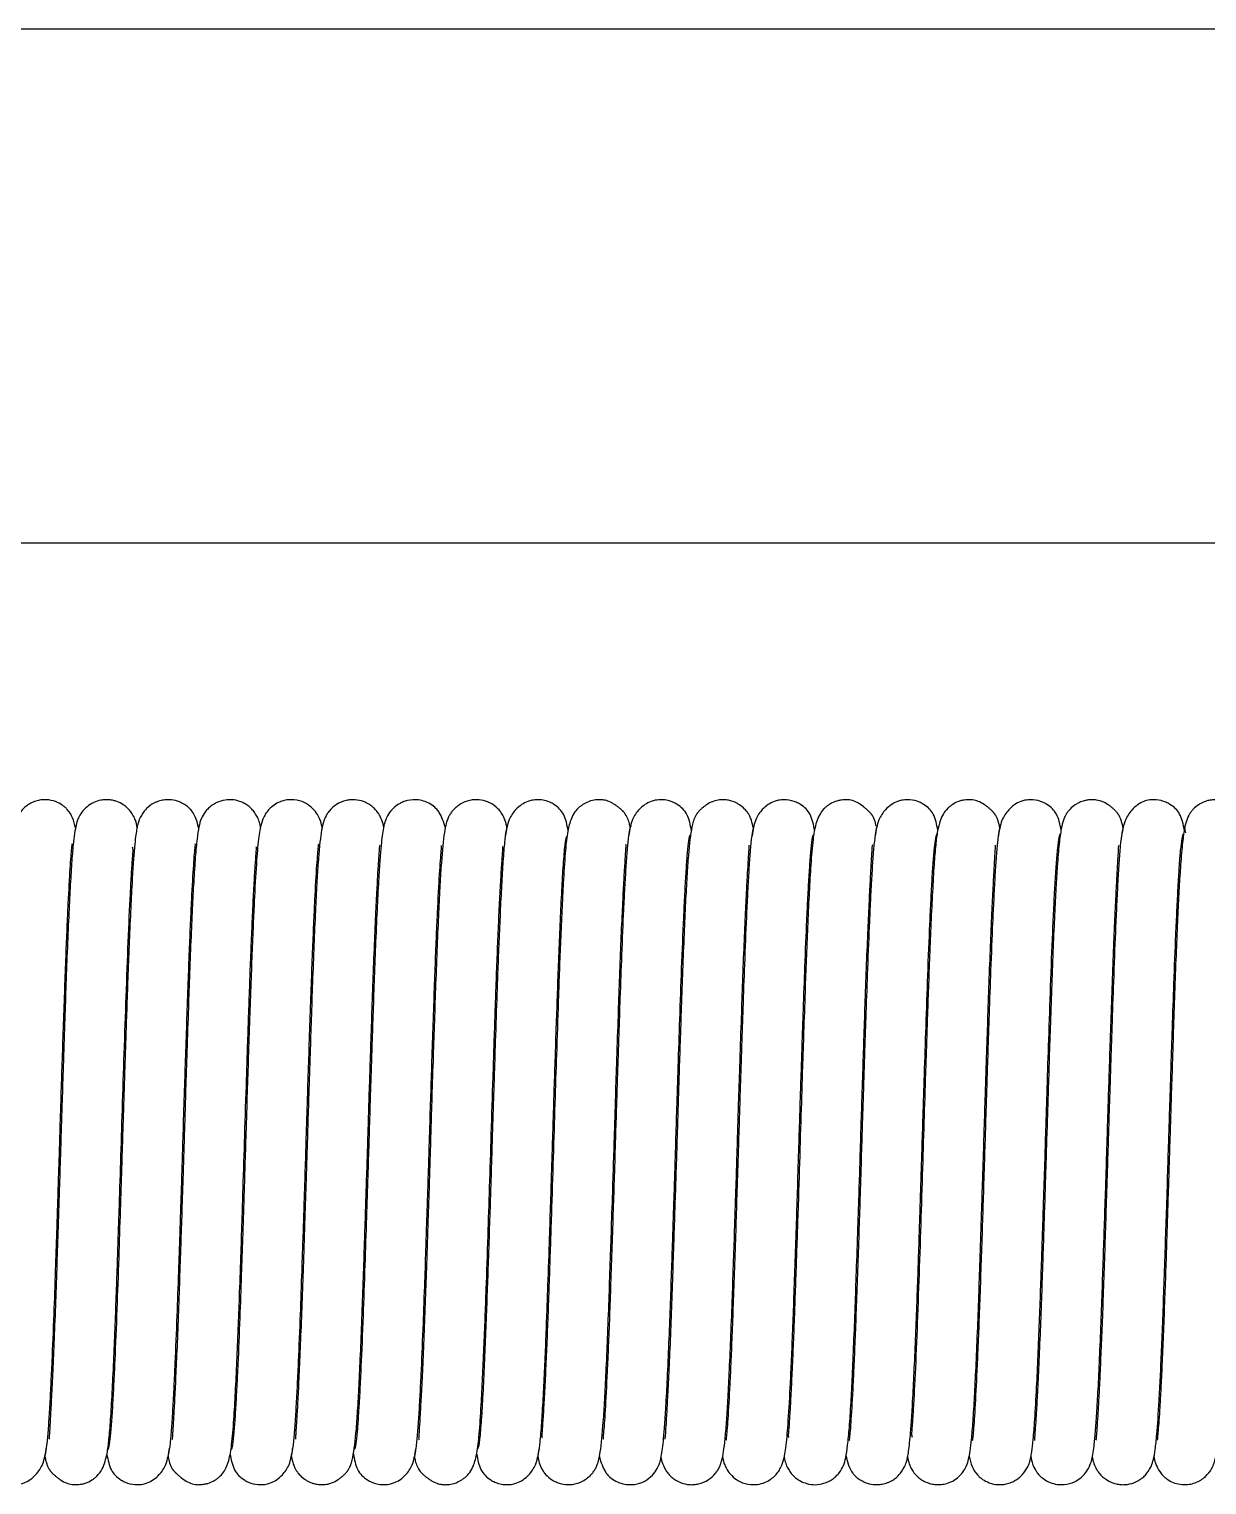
# Model space of a CAD drawing. Header units: millimetres. Extents: x 15 to 1184, y 5 to 836.
# Drawn here: x 544.88 to 562.36, y 529.29 to 550.88 of the extents above; entities that cross this region are included whole.
import ezdxf

# ---------------------------------------------------------------- set-up
doc = ezdxf.new("R2010")
doc.units = ezdxf.units.MM

msp = doc.modelspace()

# ---------------------------------------------------------------- linework, layer by layer
at = {"color": 7, "linetype": 'Continuous', "lineweight": 25}
for p, q in [((575.058, 550.88), (524.258, 550.88)), ((524.258, 543.26), (575.058, 543.26))]:
    msp.add_line(p, q, dxfattribs=at)
for points, knots in [([(545.568, 539.03), (545.555, 539.081), (545.532, 539.176), (545.477, 539.272), (545.412, 539.337), (545.362, 539.377), (545.264, 539.43), (545.172, 539.448), (545.105, 539.45), (545.056, 539.447), (544.994, 539.436), (544.935, 539.414), (544.886, 539.389), (544.855, 539.369), (544.809, 539.335), (544.758, 539.287), (544.701, 539.2), (544.668, 539.113), (544.653, 539.054), (544.635, 538.951), (544.614, 538.773), (544.59, 538.471), (544.567, 538.05), (544.543, 537.554), (544.523, 537.063), (544.506, 536.584), (544.49, 536.136), (544.477, 535.729), (544.465, 535.373), (544.454, 535.031), (544.442, 534.643), (544.427, 534.147), (544.407, 533.528), (544.383, 532.804), (544.356, 532.011), (544.331, 531.362), (544.309, 530.873), (544.291, 530.528), (544.273, 530.229), (544.253, 529.994), (544.232, 529.83), (544.218, 529.803), (544.211, 529.79)], [0, 0, 0, 0, 0.027501, 0.050986, 0.056989, 0.061479, 0.06903, 0.07806, 0.080159, 0.082204, 0.086955, 0.092228, 0.094646, 0.096986, 0.099334, 0.1071, 0.126291, 0.136807, 0.151413, 0.175441, 0.208802, 0.251133, 0.302486, 0.344979, 0.383637, 0.417909, 0.448334, 0.474931, 0.497552, 0.516427, 0.53942, 0.56992, 0.608357, 0.654755, 0.708462, 0.769824, 0.803624, 0.839169, 0.876295, 0.915638, 0.957023, 1, 1, 1, 1]), ([(546.48, 539.038), (546.475, 539.072), (546.465, 539.129), (546.427, 539.213), (546.38, 539.283), (546.337, 539.327), (546.302, 539.357), (546.258, 539.388), (546.196, 539.419), (546.125, 539.44), (546.069, 539.449), (546.007, 539.451), (545.928, 539.442), (545.824, 539.408), (545.73, 539.346), (545.652, 539.26), (545.59, 539.144), (545.576, 539.075), (545.551, 538.95), (545.529, 538.769), (545.508, 538.507), (545.486, 538.152), (545.465, 537.712), (545.443, 537.211), (545.423, 536.674), (545.404, 536.107), (545.385, 535.543), (545.368, 535.017), (545.354, 534.575), (545.341, 534.137), (545.324, 533.621), (545.306, 533.055), (545.286, 532.475), (545.267, 531.918), (545.246, 531.384), (545.226, 530.917), (545.207, 530.542), (545.192, 530.26), (545.181, 530.072), (545.172, 529.978), (545.176, 529.968), (545.177, 529.965)], [0, 0, 0, 0, 0.0213732, 0.0354445, 0.0458803, 0.0536594, 0.056611, 0.0590022, 0.066631, 0.0701567, 0.0746533, 0.0782265, 0.0833653, 0.0910202, 0.1012223, 0.1124859, 0.1243675, 0.1490492, 0.1768737, 0.2073937, 0.24658, 0.2892981, 0.3318207, 0.377159, 0.4192356, 0.456746, 0.4999161, 0.5348314, 0.5613567, 0.5866827, 0.6204847, 0.6628567, 0.7000587, 0.7415346, 0.7860277, 0.8295717, 0.8715151, 0.9116561, 0.950653, 0.9882137, 1, 1, 1, 1]), ([(547.395, 539.021), (547.385, 539.069), (547.366, 539.163), (547.313, 539.255), (547.279, 539.299), (547.244, 539.335), (547.185, 539.381), (547.098, 539.426), (547.009, 539.448), (546.927, 539.451), (546.852, 539.443), (546.789, 539.425), (546.737, 539.402), (546.701, 539.382), (546.636, 539.337), (546.576, 539.276), (546.516, 539.169), (546.496, 539.107), (546.485, 539.064), (546.472, 538.997), (546.457, 538.896), (546.441, 538.743), (546.423, 538.52), (546.404, 538.204), (546.383, 537.794), (546.362, 537.316), (546.343, 536.824), (546.327, 536.354), (546.312, 535.919), (546.299, 535.53), (546.288, 535.189), (546.277, 534.85), (546.265, 534.455), (546.249, 533.948), (546.229, 533.328), (546.206, 532.616), (546.179, 531.847), (546.154, 531.227), (546.132, 530.766), (546.115, 530.445), (546.097, 530.17), (546.078, 529.958), (546.057, 529.816), (546.044, 529.801), (546.037, 529.793)], [0, 0, 0, 0, 0.024605, 0.048327, 0.053728, 0.058981, 0.064559, 0.070246, 0.078347, 0.083201, 0.087397, 0.092471, 0.095216, 0.097816, 0.100294, 0.112296, 0.129087, 0.13651, 0.147582, 0.163808, 0.185173, 0.211596, 0.242895, 0.278993, 0.32039, 0.361297, 0.397947, 0.430477, 0.459347, 0.484376, 0.505461, 0.523759, 0.547631, 0.578696, 0.617388, 0.663501, 0.716381, 0.776823, 0.809901, 0.844549, 0.880807, 0.919208, 0.959465, 1, 1, 1, 1]), ([(548.315, 539.027), (548.309, 539.055), (548.3, 539.107), (548.273, 539.178), (548.236, 539.247), (548.187, 539.307), (548.136, 539.355), (548.066, 539.4), (547.969, 539.44), (547.85, 539.456), (547.713, 539.434), (547.608, 539.381), (547.536, 539.321), (547.471, 539.247), (547.421, 539.145), (547.397, 539.048), (547.368, 538.867), (547.343, 538.6), (547.321, 538.253), (547.299, 537.833), (547.278, 537.361), (547.258, 536.839), (547.238, 536.264), (547.218, 535.681), (547.2, 535.121), (547.186, 534.664), (547.173, 534.248), (547.159, 533.793), (547.143, 533.294), (547.125, 532.768), (547.107, 532.244), (547.088, 531.709), (547.068, 531.21), (547.048, 530.786), (547.031, 530.452), (547.017, 530.206), (547.008, 530.067), (547.004, 529.999), (547.001, 529.965), (547.004, 529.964), (547.005, 529.964)], [0, 0, 0, 0, 0.018613, 0.033564, 0.04416, 0.052248, 0.058788, 0.06395, 0.070845, 0.079781, 0.088852, 0.099208, 0.104702, 0.11087, 0.127773, 0.158606, 0.195647, 0.237058, 0.282588, 0.322626, 0.365766, 0.408758, 0.447199, 0.492107, 0.52928, 0.558499, 0.58154, 0.610388, 0.647362, 0.680334, 0.717544, 0.758863, 0.801915, 0.843499, 0.883175, 0.921049, 0.957591, 0.975274, 0.992323, 1, 1, 1, 1]), ([(549.227, 539.036), (549.222, 539.064), (549.214, 539.106), (549.185, 539.185), (549.133, 539.273), (549.051, 539.358), (548.932, 539.429), (548.781, 539.457), (548.652, 539.439), (548.551, 539.398), (548.472, 539.342), (548.406, 539.271), (548.371, 539.215), (548.313, 539.086), (548.282, 538.886), (548.253, 538.565), (548.227, 538.113), (548.205, 537.641), (548.187, 537.217), (548.169, 536.734), (548.15, 536.203), (548.132, 535.656), (548.113, 535.087), (548.096, 534.541), (548.081, 534.045), (548.069, 533.664), (548.058, 533.309), (548.044, 532.896), (548.025, 532.353), (548.003, 531.708), (547.98, 531.157), (547.959, 530.729), (547.942, 530.42), (547.925, 530.152), (547.905, 529.945), (547.886, 529.818), (547.875, 529.811), (547.87, 529.807)], [0, 0, 0, 0, 0.022502, 0.033926, 0.044864, 0.05544, 0.065865, 0.077096, 0.085095, 0.09251, 0.100207, 0.107773, 0.119351, 0.132562, 0.176259, 0.231732, 0.29366, 0.327214, 0.362259, 0.398534, 0.436247, 0.473782, 0.507377, 0.545627, 0.576582, 0.600669, 0.617827, 0.644601, 0.681354, 0.727721, 0.784516, 0.816728, 0.851174, 0.887954, 0.927552, 0.969644, 1, 1, 1, 1]), ([(550.14, 539.048), (550.139, 539.052), (550.132, 539.098), (550.114, 539.15), (550.077, 539.227), (550.031, 539.291), (549.981, 539.341), (549.92, 539.386), (549.831, 539.43), (549.735, 539.45), (549.646, 539.45), (549.553, 539.435), (549.446, 539.393), (549.338, 539.295), (549.288, 539.222), (549.259, 539.161), (549.233, 539.08), (549.212, 538.967), (549.188, 538.774), (549.167, 538.526), (549.147, 538.202), (549.126, 537.794), (549.105, 537.303), (549.084, 536.763), (549.065, 536.217), (549.047, 535.663), (549.029, 535.129), (549.014, 534.643), (549.001, 534.214), (548.986, 533.758), (548.968, 533.201), (548.949, 532.611), (548.928, 532.026), (548.908, 531.493), (548.888, 531.013), (548.869, 530.622), (548.853, 530.326), (548.841, 530.139), (548.834, 530.032), (548.83, 529.974), (548.832, 529.966), (548.833, 529.962)], [0, 0, 0, 0, 0.002694, 0.0292, 0.040378, 0.047781, 0.054097, 0.059495, 0.065445, 0.074356, 0.079119, 0.084875, 0.097519, 0.107461, 0.113401, 0.125431, 0.142335, 0.175477, 0.208555, 0.244186, 0.282352, 0.323691, 0.367989, 0.412162, 0.451719, 0.487008, 0.526918, 0.558451, 0.582434, 0.610903, 0.647887, 0.693182, 0.732248, 0.775712, 0.819352, 0.860956, 0.900178, 0.937605, 0.961569, 0.984629, 1, 1, 1, 1]), ([(551.056, 539.031), (551.03, 539.115), (550.999, 539.218), (550.935, 539.302), (550.864, 539.369), (550.765, 539.423), (550.638, 539.454), (550.523, 539.449), (550.428, 539.418), (550.35, 539.38), (550.268, 539.316), (550.195, 539.213), (550.162, 539.133), (550.152, 539.099), (550.137, 539.039), (550.122, 538.95), (550.104, 538.8), (550.086, 538.59), (550.066, 538.285), (550.044, 537.872), (550.022, 537.373), (550.001, 536.839), (549.983, 536.325), (549.967, 535.85), (549.953, 535.425), (549.941, 535.061), (549.931, 534.715), (549.918, 534.324), (549.903, 533.826), (549.883, 533.212), (549.86, 532.505), (549.833, 531.742), (549.808, 531.131), (549.786, 530.681), (549.768, 530.371), (549.75, 530.111), (549.73, 529.919), (549.712, 529.809), (549.701, 529.81), (549.696, 529.811)], [0, 0, 0, 0, 0.037541, 0.046309, 0.054763, 0.062988, 0.070048, 0.081273, 0.086246, 0.089838, 0.102207, 0.113158, 0.121996, 0.129646, 0.141148, 0.167266, 0.193534, 0.225214, 0.262083, 0.304746, 0.349865, 0.390408, 0.426302, 0.458081, 0.485519, 0.508495, 0.527417, 0.550666, 0.581641, 0.620621, 0.667334, 0.721171, 0.783084, 0.816962, 0.852423, 0.889785, 0.929345, 0.97074, 1, 1, 1, 1]), ([(551.969, 539.031), (551.965, 539.053), (551.955, 539.116), (551.931, 539.177), (551.899, 539.237), (551.845, 539.309), (551.775, 539.372), (551.668, 539.427), (551.575, 539.449), (551.481, 539.45), (551.389, 539.436), (551.302, 539.403), (551.21, 539.334), (551.168, 539.291), (551.144, 539.261), (551.121, 539.228), (551.086, 539.162), (551.064, 539.088), (551.031, 538.915), (551.001, 538.614), (550.975, 538.189), (550.954, 537.777), (550.933, 537.284), (550.912, 536.74), (550.893, 536.187), (550.874, 535.625), (550.856, 535.08), (550.841, 534.586), (550.828, 534.156), (550.814, 533.708), (550.796, 533.167), (550.777, 532.592), (550.757, 532.019), (550.737, 531.493), (550.717, 531.015), (550.697, 530.625), (550.681, 530.331), (550.67, 530.146), (550.663, 530.038), (550.658, 529.976), (550.66, 529.963), (550.66, 529.956)], [0, 0, 0, 0, 0.014655, 0.039997, 0.049821, 0.055562, 0.065763, 0.07141, 0.080076, 0.084892, 0.091478, 0.106867, 0.112269, 0.116146, 0.118134, 0.120598, 0.127444, 0.150067, 0.181235, 0.250739, 0.288906, 0.329947, 0.37363, 0.41765, 0.45733, 0.492795, 0.533014, 0.564942, 0.589029, 0.616388, 0.652123, 0.696035, 0.733994, 0.776493, 0.819753, 0.860731, 0.899085, 0.93538, 0.958455, 0.980526, 1, 1, 1, 1]), ([(552.877, 538.992), (552.861, 539.075), (552.831, 539.239), (552.718, 539.351), (552.621, 539.408), (552.54, 539.437), (552.469, 539.45), (552.389, 539.449), (552.33, 539.44), (552.233, 539.412), (552.113, 539.331), (551.985, 539.152), (551.962, 539), (551.95, 538.917)], [0, 0, 0, 0, 0.1852975, 0.364077, 0.4120901, 0.4397228, 0.4823321, 0.5164193, 0.5440536, 0.5907221, 0.7479678, 0.8619882, 1, 1, 1, 1]), ([(553.8, 539.035), (553.796, 539.056), (553.788, 539.102), (553.761, 539.178), (553.724, 539.246), (553.687, 539.286), (553.67, 539.299), (553.637, 539.326), (553.617, 539.342), (553.601, 539.354), (553.583, 539.367), (553.557, 539.384), (553.502, 539.416), (553.463, 539.432), (553.412, 539.444), (553.381, 539.448), (553.357, 539.449), (553.34, 539.45), (553.3, 539.449), (553.229, 539.439), (553.145, 539.408), (553.079, 539.367), (553.022, 539.322), (552.967, 539.256), (552.909, 539.143), (552.867, 538.97), (552.835, 538.69), (552.811, 538.322), (552.788, 537.879), (552.768, 537.442), (552.75, 536.999), (552.731, 536.451), (552.709, 535.801), (552.683, 535.023), (552.659, 534.228), (552.632, 533.373), (552.607, 532.644), (552.587, 532.061), (552.571, 531.619), (552.553, 531.195), (552.535, 530.801), (552.517, 530.46), (552.499, 530.194), (552.49, 530.044), (552.484, 529.984), (552.494, 529.989), (552.496, 529.99)], [0, 0, 0, 0, 0.014287, 0.032656, 0.053562, 0.063552, 0.073441, 0.076816, 0.078204, 0.079498, 0.080804, 0.082225, 0.085701, 0.09572, 0.100008, 0.103096, 0.104274, 0.10529, 0.106308, 0.112042, 0.120536, 0.12405, 0.128528, 0.141982, 0.161715, 0.1974, 0.243661, 0.299627, 0.34164, 0.380535, 0.416005, 0.447942, 0.502635, 0.550263, 0.60078, 0.655137, 0.714961, 0.747175, 0.781054, 0.816908, 0.854488, 0.893462, 0.932142, 0.966052, 0.994589, 1, 1, 1, 1]), ([(554.708, 538.989), (554.692, 539.075), (554.662, 539.238), (554.546, 539.352), (554.449, 539.408), (554.369, 539.437), (554.298, 539.45), (554.218, 539.449), (554.159, 539.44), (554.062, 539.412), (553.942, 539.332), (553.814, 539.153), (553.791, 539.002), (553.779, 538.919)], [0, 0, 0, 0, 0.188949, 0.361091, 0.408115, 0.435951, 0.479056, 0.513584, 0.541468, 0.588414, 0.746456, 0.861115, 1, 1, 1, 1]), ([(555.627, 539.026), (555.618, 539.068), (555.605, 539.133), (555.578, 539.197), (555.56, 539.23), (555.545, 539.253), (555.531, 539.273), (555.493, 539.318), (555.438, 539.364), (555.372, 539.404), (555.309, 539.43), (555.24, 539.446), (555.178, 539.45), (555.137, 539.449), (555.081, 539.442), (555.023, 539.424), (554.955, 539.39), (554.9, 539.351), (554.871, 539.328), (554.851, 539.31), (554.839, 539.298), (554.828, 539.287), (554.817, 539.276), (554.809, 539.267), (554.799, 539.253), (554.791, 539.244), (554.785, 539.234), (554.775, 539.219), (554.761, 539.194), (554.747, 539.162), (554.729, 539.11), (554.699, 538.981), (554.668, 538.722), (554.64, 538.313), (554.619, 537.926), (554.598, 537.461), (554.577, 536.941), (554.558, 536.399), (554.54, 535.882), (554.525, 535.411), (554.51, 534.968), (554.498, 534.56), (554.485, 534.134), (554.471, 533.711), (554.456, 533.246), (554.44, 532.76), (554.422, 532.232), (554.403, 531.688), (554.382, 531.178), (554.361, 530.751), (554.344, 530.426), (554.33, 530.194), (554.321, 530.048), (554.313, 529.966), (554.317, 529.963), (554.319, 529.962)], [0, 0, 0, 0, 0.028611, 0.04444, 0.054046, 0.055505, 0.05661, 0.061924, 0.06915, 0.07273, 0.078428, 0.082657, 0.087294, 0.090306, 0.094429, 0.106184, 0.11694, 0.120767, 0.123665, 0.12484, 0.125898, 0.126919, 0.127989, 0.130002, 0.130782, 0.131512, 0.1323, 0.133231, 0.135708, 0.142087, 0.151458, 0.172132, 0.244278, 0.28239, 0.322424, 0.364376, 0.407605, 0.447501, 0.483226, 0.514556, 0.541308, 0.569771, 0.593061, 0.623317, 0.651437, 0.68411, 0.721096, 0.762282, 0.806597, 0.848381, 0.886851, 0.922226, 0.954878, 0.984567, 1, 1, 1, 1]), ([(556.538, 538.99), (556.521, 539.077), (556.49, 539.239), (556.377, 539.352), (556.256, 539.42), (556.146, 539.451), (556.047, 539.449), (555.988, 539.44), (555.89, 539.412), (555.77, 539.331), (555.643, 539.151), (555.62, 538.999), (555.607, 538.915)], [0, 0, 0, 0, 0.18729, 0.351918, 0.397653, 0.468457, 0.503122, 0.531392, 0.579295, 0.740955, 0.858174, 1, 1, 1, 1]), ([(557.451, 539.059), (557.444, 539.088), (557.437, 539.122), (557.417, 539.171), (557.409, 539.188), (557.402, 539.202), (557.397, 539.21), (557.394, 539.216), (557.391, 539.22), (557.388, 539.224), (557.384, 539.23), (557.378, 539.238), (557.37, 539.247), (557.364, 539.253), (557.357, 539.26), (557.349, 539.267), (557.342, 539.274), (557.336, 539.28), (557.33, 539.286), (557.321, 539.294), (557.308, 539.306), (557.284, 539.328), (557.229, 539.372), (557.158, 539.415), (557.099, 539.439), (557.04, 539.448), (557.01, 539.45), (556.972, 539.449), (556.922, 539.444), (556.847, 539.426), (556.786, 539.398), (556.741, 539.37), (556.713, 539.349), (556.662, 539.304), (556.599, 539.218), (556.545, 539.075), (556.507, 538.843), (556.48, 538.514), (556.456, 538.098), (556.434, 537.64), (556.414, 537.162), (556.395, 536.645), (556.377, 536.107), (556.358, 535.563), (556.339, 534.961), (556.317, 534.253), (556.291, 533.409), (556.261, 532.53), (556.236, 531.819), (556.215, 531.281), (556.197, 530.895), (556.18, 530.553), (556.163, 530.269), (556.15, 530.084), (556.142, 529.996), (556.15, 529.993), (556.153, 529.992)], [0, 0, 0, 0, 0.022891, 0.0272, 0.030204, 0.031254, 0.032051, 0.032387, 0.032703, 0.033026, 0.033377, 0.034228, 0.036022, 0.038527, 0.040174, 0.041515, 0.042108, 0.042673, 0.043233, 0.043815, 0.045117, 0.046709, 0.050997, 0.064617, 0.080912, 0.086486, 0.090317, 0.09168, 0.096291, 0.09988, 0.107984, 0.109772, 0.111868, 0.117155, 0.132632, 0.163904, 0.207344, 0.262573, 0.309587, 0.353894, 0.394362, 0.430717, 0.473472, 0.509924, 0.542293, 0.593219, 0.648092, 0.707567, 0.772129, 0.806854, 0.843107, 0.880608, 0.918947, 0.954284, 0.984662, 1, 1, 1, 1]), ([(558.365, 539), (558.348, 539.084), (558.318, 539.241), (558.205, 539.353), (558.084, 539.421), (557.975, 539.451), (557.875, 539.449), (557.816, 539.44), (557.719, 539.411), (557.599, 539.329), (557.471, 539.147), (557.447, 538.992), (557.434, 538.907)], [0, 0, 0, 0, 0.177987, 0.335702, 0.380222, 0.450954, 0.48569, 0.514549, 0.564045, 0.7318, 0.853307, 1, 1, 1, 1]), ([(559.285, 539.025), (559.283, 539.04), (559.277, 539.079), (559.265, 539.12), (559.251, 539.161), (559.237, 539.191), (559.228, 539.208), (559.221, 539.22), (559.217, 539.226), (559.214, 539.231), (559.211, 539.235), (559.207, 539.241), (559.201, 539.248), (559.195, 539.256), (559.187, 539.265), (559.18, 539.272), (559.165, 539.286), (559.153, 539.298), (559.14, 539.31), (559.118, 539.329), (559.088, 539.354), (559.029, 539.395), (558.966, 539.427), (558.904, 539.444), (558.851, 539.449), (558.807, 539.45), (558.745, 539.444), (558.669, 539.424), (558.596, 539.389), (558.542, 539.349), (558.489, 539.302), (558.437, 539.23), (558.391, 539.125), (558.357, 538.98), (558.33, 538.774), (558.307, 538.483), (558.286, 538.102), (558.263, 537.642), (558.243, 537.159), (558.225, 536.68), (558.209, 536.222), (558.195, 535.797), (558.178, 535.287), (558.158, 534.652), (558.134, 533.86), (558.107, 533.025), (558.078, 532.176), (558.048, 531.357), (558.02, 530.766), (557.999, 530.379), (557.983, 530.153), (557.972, 530.022), (557.979, 530.003), (557.983, 529.994)], [0, 0, 0, 0, 0.009197, 0.024143, 0.034404, 0.037826, 0.040183, 0.041027, 0.041389, 0.041729, 0.04206, 0.042402, 0.043173, 0.044137, 0.045343, 0.047979, 0.049072, 0.050133, 0.051284, 0.052623, 0.056081, 0.060773, 0.07413, 0.086682, 0.09081, 0.093659, 0.098796, 0.102763, 0.11043, 0.114314, 0.119596, 0.134928, 0.157005, 0.185923, 0.221602, 0.263804, 0.310904, 0.355563, 0.396365, 0.433027, 0.465977, 0.495421, 0.521177, 0.569039, 0.62003, 0.675151, 0.734455, 0.798354, 0.867584, 0.903695, 0.939532, 0.971902, 1, 1, 1, 1]), ([(560.194, 538.999), (560.178, 539.084), (560.147, 539.241), (560.033, 539.353), (559.911, 539.421), (559.803, 539.451), (559.703, 539.449), (559.645, 539.44), (559.547, 539.411), (559.427, 539.327), (559.298, 539.141), (559.274, 538.982), (559.261, 538.895)], [0, 0, 0, 0, 0.174183, 0.324431, 0.367371, 0.436887, 0.471127, 0.5003, 0.551109, 0.724179, 0.849339, 1, 1, 1, 1]), ([(561.114, 539.028), (561.113, 539.033), (561.109, 539.07), (561.099, 539.1), (561.083, 539.153), (561.067, 539.19), (561.051, 539.219), (561.042, 539.234), (561.035, 539.244), (561.028, 539.253), (561.017, 539.267), (561.009, 539.276), (560.998, 539.287), (560.987, 539.298), (560.975, 539.31), (560.955, 539.328), (560.927, 539.351), (560.871, 539.39), (560.804, 539.424), (560.745, 539.442), (560.689, 539.449), (560.648, 539.45), (560.586, 539.446), (560.517, 539.43), (560.454, 539.404), (560.388, 539.364), (560.338, 539.322), (560.305, 539.284), (560.289, 539.264), (560.282, 539.253), (560.266, 539.23), (560.248, 539.197), (560.221, 539.129), (560.193, 539.01), (560.163, 538.795), (560.138, 538.497), (560.117, 538.141), (560.096, 537.742), (560.076, 537.263), (560.056, 536.726), (560.036, 536.167), (560.018, 535.633), (560.003, 535.15), (559.988, 534.697), (559.976, 534.285), (559.962, 533.86), (559.949, 533.444), (559.934, 532.991), (559.918, 532.521), (559.901, 532.013), (559.881, 531.492), (559.86, 531.009), (559.841, 530.614), (559.824, 530.324), (559.811, 530.126), (559.802, 530.006), (559.798, 529.955), (559.8, 529.946), (559.8, 529.943)], [0, 0, 0, 0, 0.002499, 0.018778, 0.03096, 0.038876, 0.04135, 0.042281, 0.043067, 0.043797, 0.044576, 0.046587, 0.047656, 0.048675, 0.049732, 0.050906, 0.0538, 0.057622, 0.068366, 0.080108, 0.084226, 0.087235, 0.091866, 0.09609, 0.101782, 0.105358, 0.112575, 0.11613, 0.117888, 0.118993, 0.120449, 0.130045, 0.145855, 0.176637, 0.217175, 0.261943, 0.297996, 0.336638, 0.377624, 0.420425, 0.460759, 0.496915, 0.528568, 0.555574, 0.584342, 0.607635, 0.637474, 0.665212, 0.697403, 0.733777, 0.774663, 0.818885, 0.860056, 0.897244, 0.931018, 0.961362, 0.988096, 1, 1, 1, 1]), ([(562.024, 538.999), (562.007, 539.084), (561.976, 539.241), (561.861, 539.354), (561.74, 539.421), (561.632, 539.451), (561.544, 539.45), (561.477, 539.442), (561.384, 539.414), (561.254, 539.325), (561.126, 539.134), (561.101, 538.97), (561.088, 538.88)], [0, 0, 0, 0, 0.169609, 0.31434, 0.355927, 0.423866, 0.457419, 0.46956, 0.538861, 0.716988, 0.845613, 1, 1, 1, 1]), ([(562.943, 539.032), (562.942, 539.036), (562.938, 539.071), (562.928, 539.1), (562.912, 539.153), (562.895, 539.192), (562.877, 539.224), (562.865, 539.243), (562.855, 539.258), (562.847, 539.268), (562.838, 539.278), (562.83, 539.287), (562.822, 539.296), (562.807, 539.312), (562.784, 539.333), (562.753, 539.357), (562.701, 539.393), (562.634, 539.425), (562.568, 539.443), (562.499, 539.451), (562.421, 539.447), (562.35, 539.431), (562.286, 539.405), (562.218, 539.366), (562.168, 539.323), (562.135, 539.285), (562.119, 539.265), (562.111, 539.254), (562.096, 539.231), (562.078, 539.198), (562.05, 539.13), (562.021, 539.007), (561.991, 538.783), (561.966, 538.473), (561.943, 538.105), (561.923, 537.695), (561.902, 537.209), (561.882, 536.665), (561.863, 536.098), (561.845, 535.555), (561.829, 535.062), (561.814, 534.597), (561.801, 534.172), (561.787, 533.738), (561.774, 533.326), (561.76, 532.89), (561.745, 532.445), (561.728, 531.969), (561.71, 531.497), (561.692, 531.07), (561.675, 530.719), (561.66, 530.446), (561.644, 530.195), (561.624, 529.994), (561.623, 529.96), (561.622, 529.95)], [0, 0, 0, 0, 0.002176, 0.018393, 0.031046, 0.039886, 0.042958, 0.045242, 0.046161, 0.046997, 0.047822, 0.048713, 0.049668, 0.050661, 0.052922, 0.055753, 0.059263, 0.068467, 0.078709, 0.085494, 0.090269, 0.094661, 0.100688, 0.104353, 0.111807, 0.115516, 0.117353, 0.118461, 0.119943, 0.1299, 0.146503, 0.179012, 0.221995, 0.269081, 0.306764, 0.346879, 0.389153, 0.43311, 0.474936, 0.512559, 0.545651, 0.574065, 0.604744, 0.629613, 0.660018, 0.687621, 0.719195, 0.7545, 0.793889, 0.833045, 0.868823, 0.901015, 0.929744, 0.97773, 1, 1, 1, 1]), ([(551.984, 539.048), (551.977, 539.048), (551.962, 539.046), (551.938, 538.877), (551.914, 538.6), (551.892, 538.244), (551.872, 537.844), (551.853, 537.42), (551.836, 536.998), (551.818, 536.49), (551.799, 535.934), (551.781, 535.385), (551.768, 534.976), (551.757, 534.656), (551.748, 534.339), (551.737, 534.001), (551.725, 533.6), (551.709, 533.13), (551.693, 532.633), (551.675, 532.135), (551.658, 531.657), (551.638, 531.176), (551.617, 530.719), (551.594, 530.314), (551.57, 530.002), (551.546, 529.819), (551.531, 529.823), (551.525, 529.825)], [0, 0, 0, 0, 0.0430573, 0.0985371, 0.1500284, 0.1972262, 0.2410101, 0.2811106, 0.3172312, 0.349272, 0.4024609, 0.440858, 0.4659976, 0.487529, 0.5068198, 0.5313354, 0.5568856, 0.5898899, 0.6301884, 0.6649505, 0.7036284, 0.7467461, 0.7939807, 0.84476, 0.8997463, 0.9590104, 1, 1, 1, 1]), ([(553.812, 539.051), (553.806, 539.049), (553.793, 539.043), (553.773, 538.919), (553.752, 538.719), (553.734, 538.458), (553.716, 538.158), (553.695, 537.74), (553.672, 537.198), (553.649, 536.558), (553.63, 536.012), (553.616, 535.589), (553.605, 535.234), (553.593, 534.867), (553.578, 534.402), (553.563, 533.887), (553.545, 533.346), (553.527, 532.81), (553.509, 532.277), (553.492, 531.782), (553.474, 531.345), (553.452, 530.853), (553.432, 530.466), (553.414, 530.19), (553.402, 530.043), (553.393, 529.97), (553.399, 529.968), (553.401, 529.968)], [0, 0, 0, 0, 0.041332, 0.090181, 0.136185, 0.178969, 0.218788, 0.256103, 0.322207, 0.376412, 0.419678, 0.451904, 0.472932, 0.499126, 0.533047, 0.574792, 0.611603, 0.652967, 0.696605, 0.738381, 0.778863, 0.817843, 0.890166, 0.923717, 0.955525, 0.984045, 1, 1, 1, 1]), ([(555.64, 539.052), (555.633, 539.045), (555.619, 539.031), (555.597, 538.883), (555.576, 538.662), (555.558, 538.381), (555.54, 538.062), (555.519, 537.623), (555.496, 537.061), (555.473, 536.407), (555.454, 535.858), (555.44, 535.441), (555.429, 535.085), (555.417, 534.705), (555.401, 534.212), (555.384, 533.67), (555.366, 533.105), (555.348, 532.56), (555.329, 532.031), (555.311, 531.551), (555.294, 531.133), (555.272, 530.673), (555.253, 530.327), (555.234, 530.087), (555.226, 529.985), (555.219, 529.946), (555.226, 529.954), (555.226, 529.954)], [0, 0, 0, 0, 0.049178, 0.098845, 0.14547, 0.188691, 0.229083, 0.266799, 0.333189, 0.387291, 0.43016, 0.461456, 0.481518, 0.509232, 0.544915, 0.589018, 0.627759, 0.671077, 0.714911, 0.757081, 0.797852, 0.836896, 0.908916, 0.942521, 0.97318, 0.99956, 1, 1, 1, 1]), ([(557.467, 539.052), (557.459, 539.04), (557.444, 539.016), (557.423, 538.854), (557.402, 538.624), (557.384, 538.337), (557.366, 538.012), (557.345, 537.566), (557.322, 536.999), (557.299, 536.34), (557.28, 535.786), (557.266, 535.362), (557.255, 535.005), (557.243, 534.631), (557.228, 534.149), (557.212, 533.62), (557.194, 533.067), (557.176, 532.532), (557.157, 532.009), (557.139, 531.533), (557.122, 531.119), (557.1, 530.663), (557.081, 530.32), (557.063, 530.087), (557.054, 529.982), (557.048, 529.939), (557.053, 529.945), (557.054, 529.946)], [0, 0, 0, 0, 0.051817, 0.101113, 0.147357, 0.190252, 0.230475, 0.268032, 0.33417, 0.388282, 0.431385, 0.463073, 0.483469, 0.510472, 0.545326, 0.58853, 0.626477, 0.668932, 0.712598, 0.754669, 0.795351, 0.834316, 0.90624, 0.93984, 0.97056, 0.995985, 1, 1, 1, 1]), ([(559.292, 539.048), (559.285, 539.031), (559.27, 538.998), (559.249, 538.829), (559.229, 538.595), (559.211, 538.307), (559.194, 537.982), (559.173, 537.538), (559.15, 536.972), (559.127, 536.312), (559.108, 535.751), (559.094, 535.316), (559.082, 534.957), (559.071, 534.594), (559.057, 534.14), (559.041, 533.64), (559.024, 533.117), (559.007, 532.6), (558.989, 532.086), (558.971, 531.609), (558.954, 531.19), (558.932, 530.726), (558.913, 530.371), (558.896, 530.129), (558.886, 530.007), (558.878, 529.947), (558.882, 529.947), (558.884, 529.947)], [0, 0, 0, 0, 0.051035, 0.099581, 0.145143, 0.187491, 0.227331, 0.26459, 0.33043, 0.384713, 0.428434, 0.461162, 0.482763, 0.508177, 0.541163, 0.582189, 0.618287, 0.658753, 0.701931, 0.743761, 0.78431, 0.823254, 0.895322, 0.928985, 0.960866, 0.987874, 1, 1, 1, 1]), ([(561.117, 539.041), (561.11, 539.019), (561.095, 538.974), (561.073, 538.782), (561.053, 538.524), (561.034, 538.211), (561.017, 537.864), (560.995, 537.394), (560.973, 536.804), (560.949, 536.128), (560.931, 535.566), (560.917, 535.142), (560.905, 534.784), (560.894, 534.403), (560.878, 533.91), (560.861, 533.372), (560.843, 532.816), (560.825, 532.286), (560.807, 531.777), (560.788, 531.321), (560.771, 530.931), (560.755, 530.61), (560.741, 530.356), (560.729, 530.163), (560.718, 530.031), (560.71, 529.957), (560.714, 529.952), (560.715, 529.951)], [0, 0, 0, 0, 0.052838, 0.102921, 0.149729, 0.19324, 0.234165, 0.272244, 0.33895, 0.393677, 0.437061, 0.468628, 0.488816, 0.516622, 0.552653, 0.597357, 0.636467, 0.680022, 0.724141, 0.766897, 0.808041, 0.847251, 0.884313, 0.919713, 0.953535, 0.983107, 1, 1, 1, 1]), ([(562.044, 538.959), (562.04, 538.986), (562.03, 539.053), (562.02, 539.052), (562.015, 539.051)], [0, 0, 0, 0, 0.397312, 1, 1, 1, 1]), ([(545.104, 529.692), (545.112, 529.708), (545.126, 529.741), (545.148, 529.91), (545.168, 530.144), (545.186, 530.432), (545.203, 530.757), (545.224, 531.201), (545.247, 531.767), (545.27, 532.427), (545.289, 532.988), (545.303, 533.423), (545.314, 533.782), (545.326, 534.145), (545.34, 534.599), (545.355, 535.099), (545.372, 535.622), (545.39, 536.139), (545.408, 536.653), (545.425, 537.13), (545.442, 537.549), (545.464, 538.013), (545.483, 538.368), (545.5, 538.61), (545.511, 538.732), (545.518, 538.792), (545.514, 538.792), (545.513, 538.792)], [0, 0, 0, 0, 0.051035, 0.099581, 0.145143, 0.187491, 0.227331, 0.26459, 0.33043, 0.384713, 0.428434, 0.461162, 0.482763, 0.508176, 0.541163, 0.582189, 0.618287, 0.658753, 0.701931, 0.743761, 0.784311, 0.823254, 0.895322, 0.928985, 0.960866, 0.987874, 1, 1, 1, 1]), ([(546.93, 529.687), (546.937, 529.7), (546.952, 529.724), (546.974, 529.885), (546.994, 530.115), (547.013, 530.403), (547.03, 530.727), (547.051, 531.173), (547.074, 531.74), (547.097, 532.399), (547.116, 532.953), (547.13, 533.377), (547.142, 533.734), (547.153, 534.109), (547.168, 534.59), (547.185, 535.12), (547.203, 535.672), (547.221, 536.207), (547.239, 536.73), (547.257, 537.206), (547.274, 537.62), (547.296, 538.076), (547.315, 538.419), (547.333, 538.652), (547.342, 538.757), (547.349, 538.8), (547.343, 538.794), (547.343, 538.793)], [0, 0, 0, 0, 0.051817, 0.101113, 0.147357, 0.190252, 0.230475, 0.268032, 0.33417, 0.388281, 0.431384, 0.463073, 0.48347, 0.510472, 0.545326, 0.58853, 0.626477, 0.668931, 0.712598, 0.754669, 0.795351, 0.834316, 0.90624, 0.93984, 0.97056, 0.995985, 1, 1, 1, 1]), ([(548.756, 529.687), (548.763, 529.694), (548.778, 529.709), (548.799, 529.856), (548.82, 530.077), (548.839, 530.358), (548.856, 530.677), (548.878, 531.116), (548.901, 531.678), (548.924, 532.332), (548.943, 532.881), (548.956, 533.298), (548.968, 533.654), (548.98, 534.034), (548.995, 534.527), (549.012, 535.069), (549.03, 535.634), (549.049, 536.179), (549.067, 536.708), (549.085, 537.188), (549.103, 537.606), (549.124, 538.066), (549.143, 538.412), (549.163, 538.652), (549.17, 538.754), (549.177, 538.793), (549.17, 538.785), (549.17, 538.785)], [0, 0, 0, 0, 0.049178, 0.098845, 0.14547, 0.188691, 0.229083, 0.266799, 0.333189, 0.387291, 0.430159, 0.461456, 0.481518, 0.509232, 0.544915, 0.589018, 0.627759, 0.671077, 0.714911, 0.757081, 0.797852, 0.836896, 0.908916, 0.942521, 0.97318, 0.99956, 1, 1, 1, 1]), ([(548.769, 529.713), (548.778, 529.671), (548.792, 529.606), (548.818, 529.542), (548.836, 529.509), (548.852, 529.486), (548.866, 529.466), (548.903, 529.421), (548.958, 529.375), (549.024, 529.335), (549.087, 529.309), (549.156, 529.293), (549.218, 529.289), (549.259, 529.29), (549.315, 529.297), (549.374, 529.315), (549.441, 529.349), (549.497, 529.388), (549.525, 529.411), (549.545, 529.429), (549.557, 529.441), (549.568, 529.452), (549.579, 529.463), (549.587, 529.472), (549.598, 529.486), (549.605, 529.495), (549.612, 529.505), (549.621, 529.52), (549.635, 529.545), (549.649, 529.577), (549.668, 529.629), (549.697, 529.758), (549.729, 530.017), (549.757, 530.426), (549.778, 530.813), (549.799, 531.278), (549.82, 531.799), (549.839, 532.34), (549.856, 532.857), (549.872, 533.328), (549.886, 533.771), (549.899, 534.179), (549.912, 534.605), (549.925, 535.028), (549.94, 535.493), (549.956, 535.979), (549.974, 536.507), (549.994, 537.051), (550.015, 537.561), (550.035, 537.988), (550.052, 538.313), (550.066, 538.545), (550.076, 538.691), (550.084, 538.773), (550.079, 538.776), (550.077, 538.777)], [0, 0, 0, 0, 0.028611, 0.04444, 0.054046, 0.055504, 0.05661, 0.061924, 0.06915, 0.07273, 0.078428, 0.082657, 0.087294, 0.090306, 0.094429, 0.106184, 0.11694, 0.120767, 0.123665, 0.12484, 0.125898, 0.126919, 0.127989, 0.130002, 0.130782, 0.131512, 0.1323, 0.133231, 0.135708, 0.142087, 0.151458, 0.172132, 0.244278, 0.28239, 0.322424, 0.364376, 0.407605, 0.447501, 0.483226, 0.514556, 0.541308, 0.569771, 0.593061, 0.623316, 0.651437, 0.68411, 0.721096, 0.762282, 0.806597, 0.848381, 0.886851, 0.922226, 0.954878, 0.984567, 1, 1, 1, 1]), ([(550.584, 529.688), (550.59, 529.69), (550.603, 529.696), (550.624, 529.82), (550.644, 530.02), (550.663, 530.281), (550.68, 530.581), (550.701, 530.999), (550.724, 531.541), (550.748, 532.181), (550.766, 532.727), (550.78, 533.15), (550.792, 533.505), (550.804, 533.872), (550.818, 534.337), (550.834, 534.852), (550.851, 535.393), (550.869, 535.929), (550.887, 536.462), (550.905, 536.957), (550.922, 537.394), (550.944, 537.886), (550.964, 538.273), (550.983, 538.549), (550.995, 538.696), (551.003, 538.769), (550.998, 538.771), (550.996, 538.771)], [0, 0, 0, 0, 0.041333, 0.090181, 0.136185, 0.178969, 0.218788, 0.256104, 0.322207, 0.376412, 0.419678, 0.451904, 0.472932, 0.499126, 0.533047, 0.574791, 0.611603, 0.652967, 0.696605, 0.738381, 0.778863, 0.817843, 0.890166, 0.923716, 0.955525, 0.984045, 1, 1, 1, 1]), ([(552.412, 529.691), (552.419, 529.691), (552.434, 529.693), (552.458, 529.862), (552.483, 530.139), (552.504, 530.495), (552.525, 530.895), (552.544, 531.319), (552.56, 531.741), (552.579, 532.249), (552.598, 532.805), (552.616, 533.354), (552.629, 533.763), (552.639, 534.083), (552.649, 534.4), (552.659, 534.738), (552.672, 535.139), (552.687, 535.609), (552.704, 536.106), (552.721, 536.604), (552.738, 537.082), (552.758, 537.563), (552.78, 538.02), (552.802, 538.426), (552.827, 538.735), (552.848, 538.909), (552.861, 538.909), (552.865, 538.909)], [0, 0, 0, 0, 0.043678, 0.099958, 0.152191, 0.20007, 0.244485, 0.285163, 0.321805, 0.354307, 0.408263, 0.447214, 0.472716, 0.494558, 0.514127, 0.538996, 0.564914, 0.598394, 0.639274, 0.674537, 0.713773, 0.757512, 0.805428, 0.856939, 0.912718, 0.972837, 1, 1, 1, 1]), ([(552.428, 529.708), (552.432, 529.686), (552.442, 529.623), (552.466, 529.562), (552.497, 529.502), (552.551, 529.43), (552.622, 529.367), (552.729, 529.312), (552.822, 529.29), (552.916, 529.289), (553.008, 529.303), (553.095, 529.336), (553.186, 529.405), (553.229, 529.448), (553.253, 529.478), (553.275, 529.511), (553.31, 529.577), (553.332, 529.651), (553.366, 529.824), (553.395, 530.125), (553.421, 530.55), (553.442, 530.962), (553.464, 531.455), (553.484, 531.999), (553.503, 532.552), (553.522, 533.114), (553.54, 533.659), (553.556, 534.153), (553.569, 534.583), (553.583, 535.031), (553.6, 535.572), (553.62, 536.147), (553.639, 536.72), (553.659, 537.246), (553.68, 537.724), (553.699, 538.114), (553.715, 538.408), (553.727, 538.593), (553.734, 538.701), (553.738, 538.763), (553.737, 538.776), (553.736, 538.783)], [0, 0, 0, 0, 0.0146554, 0.0399966, 0.0498211, 0.0555619, 0.0657627, 0.0714104, 0.0800764, 0.0848923, 0.0914781, 0.1068671, 0.1122686, 0.116146, 0.1181344, 0.1205979, 0.1274444, 0.150067, 0.1812352, 0.2507394, 0.288906, 0.3299467, 0.3736303, 0.4176494, 0.4573298, 0.4927954, 0.5330142, 0.5649415, 0.5890285, 0.6163883, 0.6521228, 0.6960349, 0.7339938, 0.7764925, 0.819753, 0.8607307, 0.8990856, 0.9353804, 0.9584546, 0.9805258, 1, 1, 1, 1]), ([(553.341, 529.708), (553.366, 529.624), (553.397, 529.521), (553.461, 529.437), (553.532, 529.37), (553.632, 529.316), (553.758, 529.285), (553.874, 529.29), (553.969, 529.321), (554.047, 529.359), (554.128, 529.423), (554.202, 529.526), (554.235, 529.606), (554.245, 529.64), (554.26, 529.7), (554.275, 529.789), (554.292, 529.939), (554.311, 530.149), (554.33, 530.454), (554.352, 530.867), (554.374, 531.366), (554.395, 531.9), (554.413, 532.414), (554.429, 532.889), (554.443, 533.314), (554.455, 533.678), (554.466, 534.024), (554.478, 534.415), (554.493, 534.913), (554.513, 535.527), (554.537, 536.234), (554.563, 536.997), (554.589, 537.608), (554.611, 538.058), (554.628, 538.368), (554.646, 538.628), (554.666, 538.82), (554.684, 538.93), (554.696, 538.929), (554.7, 538.928)], [0, 0, 0, 0, 0.0375406, 0.0463087, 0.0547632, 0.062988, 0.070048, 0.0812725, 0.0862455, 0.0898379, 0.1022067, 0.113158, 0.121996, 0.1296457, 0.1411484, 0.1672663, 0.1935343, 0.2252141, 0.2620834, 0.304746, 0.3498648, 0.3904079, 0.4263022, 0.4580809, 0.4855184, 0.5084949, 0.5274171, 0.550666, 0.5816407, 0.6206212, 0.6673337, 0.721171, 0.7830843, 0.8169619, 0.8524232, 0.8897852, 0.9293447, 0.9707396, 1, 1, 1, 1]), ([(554.256, 529.691), (554.257, 529.687), (554.264, 529.641), (554.283, 529.589), (554.319, 529.512), (554.366, 529.448), (554.415, 529.398), (554.476, 529.353), (554.566, 529.309), (554.661, 529.289), (554.75, 529.289), (554.843, 529.304), (554.95, 529.346), (555.059, 529.444), (555.109, 529.517), (555.138, 529.578), (555.164, 529.659), (555.185, 529.772), (555.209, 529.965), (555.229, 530.213), (555.25, 530.537), (555.27, 530.945), (555.292, 531.436), (555.312, 531.976), (555.331, 532.522), (555.35, 533.076), (555.367, 533.61), (555.383, 534.096), (555.396, 534.525), (555.41, 534.981), (555.428, 535.538), (555.448, 536.128), (555.468, 536.713), (555.488, 537.246), (555.509, 537.726), (555.528, 538.117), (555.544, 538.413), (555.556, 538.6), (555.562, 538.707), (555.567, 538.765), (555.564, 538.773), (555.563, 538.777)], [0, 0, 0, 0, 0.002694, 0.0292, 0.040378, 0.047781, 0.054097, 0.059495, 0.065445, 0.074356, 0.079119, 0.084875, 0.097519, 0.107461, 0.113401, 0.125431, 0.142335, 0.175477, 0.208556, 0.244186, 0.282352, 0.323691, 0.36799, 0.412162, 0.451719, 0.487008, 0.526918, 0.558451, 0.582434, 0.610903, 0.647887, 0.693182, 0.732248, 0.775712, 0.819352, 0.860956, 0.900178, 0.937605, 0.961569, 0.984629, 1, 1, 1, 1]), ([(555.169, 529.703), (555.174, 529.675), (555.182, 529.633), (555.212, 529.554), (555.263, 529.466), (555.345, 529.381), (555.464, 529.31), (555.615, 529.282), (555.744, 529.3), (555.845, 529.341), (555.925, 529.397), (555.991, 529.468), (556.025, 529.524), (556.083, 529.653), (556.115, 529.853), (556.143, 530.174), (556.169, 530.626), (556.192, 531.098), (556.21, 531.522), (556.228, 532.005), (556.246, 532.536), (556.265, 533.083), (556.283, 533.652), (556.3, 534.198), (556.315, 534.694), (556.327, 535.075), (556.339, 535.43), (556.353, 535.843), (556.371, 536.386), (556.394, 537.031), (556.416, 537.582), (556.437, 538.01), (556.454, 538.319), (556.472, 538.588), (556.492, 538.794), (556.51, 538.921), (556.522, 538.929), (556.527, 538.932)], [0, 0, 0, 0, 0.022502, 0.033926, 0.044864, 0.05544, 0.065865, 0.077095, 0.085095, 0.09251, 0.100207, 0.107773, 0.119351, 0.132562, 0.176259, 0.231732, 0.29366, 0.327214, 0.362259, 0.398534, 0.436247, 0.473782, 0.507377, 0.545627, 0.576583, 0.600669, 0.617827, 0.644601, 0.681354, 0.727721, 0.784516, 0.816728, 0.851174, 0.887954, 0.927552, 0.969644, 1, 1, 1, 1]), ([(556.082, 529.712), (556.087, 529.684), (556.097, 529.632), (556.123, 529.561), (556.161, 529.492), (556.209, 529.432), (556.261, 529.384), (556.33, 529.339), (556.428, 529.299), (556.547, 529.283), (556.684, 529.305), (556.789, 529.358), (556.86, 529.418), (556.926, 529.492), (556.976, 529.594), (556.999, 529.691), (557.028, 529.872), (557.053, 530.139), (557.076, 530.486), (557.097, 530.906), (557.118, 531.378), (557.138, 531.9), (557.158, 532.475), (557.178, 533.058), (557.196, 533.618), (557.211, 534.075), (557.223, 534.491), (557.238, 534.946), (557.254, 535.445), (557.271, 535.971), (557.289, 536.495), (557.308, 537.03), (557.329, 537.529), (557.348, 537.953), (557.366, 538.287), (557.379, 538.533), (557.389, 538.672), (557.392, 538.74), (557.396, 538.774), (557.393, 538.775), (557.392, 538.776)], [0, 0, 0, 0, 0.018613, 0.033564, 0.04416, 0.052248, 0.058788, 0.06395, 0.070845, 0.079781, 0.088852, 0.099207, 0.104702, 0.11087, 0.127773, 0.158606, 0.195647, 0.237058, 0.282588, 0.322626, 0.365766, 0.408758, 0.447199, 0.492106, 0.52928, 0.558499, 0.581539, 0.610388, 0.647362, 0.680334, 0.717544, 0.758863, 0.801915, 0.843498, 0.883175, 0.921049, 0.957591, 0.975274, 0.992323, 1, 1, 1, 1]), ([(557.002, 529.718), (557.011, 529.67), (557.031, 529.576), (557.084, 529.484), (557.118, 529.44), (557.152, 529.404), (557.211, 529.358), (557.299, 529.313), (557.388, 529.292), (557.47, 529.288), (557.545, 529.296), (557.608, 529.314), (557.659, 529.337), (557.695, 529.357), (557.76, 529.402), (557.82, 529.463), (557.88, 529.57), (557.9, 529.632), (557.912, 529.675), (557.925, 529.742), (557.939, 529.843), (557.956, 529.996), (557.973, 530.219), (557.992, 530.535), (558.013, 530.945), (558.034, 531.423), (558.053, 531.915), (558.07, 532.385), (558.085, 532.82), (558.097, 533.209), (558.108, 533.55), (558.119, 533.889), (558.132, 534.284), (558.147, 534.791), (558.167, 535.411), (558.191, 536.123), (558.217, 536.892), (558.242, 537.512), (558.264, 537.973), (558.281, 538.294), (558.299, 538.569), (558.319, 538.781), (558.337, 538.914), (558.349, 538.929), (558.354, 538.936)], [0, 0, 0, 0, 0.024842, 0.048794, 0.054247, 0.059551, 0.065182, 0.070924, 0.079104, 0.084004, 0.088241, 0.093364, 0.096136, 0.098761, 0.101263, 0.113381, 0.130334, 0.137828, 0.149007, 0.16539, 0.186961, 0.21364, 0.245241, 0.281688, 0.323485, 0.364787, 0.401791, 0.434636, 0.463784, 0.489055, 0.510344, 0.528819, 0.552922, 0.584286, 0.623352, 0.66991, 0.723301, 0.784328, 0.817724, 0.852707, 0.889315, 0.928088, 0.968733, 1, 1, 1, 1]), ([(557.916, 529.701), (557.922, 529.667), (557.932, 529.61), (557.97, 529.526), (558.017, 529.456), (558.059, 529.412), (558.095, 529.382), (558.139, 529.351), (558.2, 529.32), (558.272, 529.299), (558.327, 529.29), (558.389, 529.289), (558.468, 529.297), (558.572, 529.331), (558.666, 529.393), (558.744, 529.479), (558.806, 529.595), (558.821, 529.664), (558.846, 529.789), (558.867, 529.97), (558.889, 530.232), (558.91, 530.587), (558.932, 531.027), (558.953, 531.528), (558.973, 532.065), (558.993, 532.632), (559.011, 533.196), (559.028, 533.722), (559.042, 534.164), (559.056, 534.602), (559.072, 535.119), (559.09, 535.684), (559.11, 536.264), (559.129, 536.821), (559.15, 537.355), (559.171, 537.822), (559.189, 538.197), (559.205, 538.479), (559.215, 538.667), (559.224, 538.761), (559.221, 538.772), (559.22, 538.774)], [0, 0, 0, 0, 0.021373, 0.035444, 0.04588, 0.053659, 0.056611, 0.059002, 0.066631, 0.070157, 0.074653, 0.078227, 0.083365, 0.09102, 0.101222, 0.112486, 0.124367, 0.149049, 0.176874, 0.207394, 0.24658, 0.289298, 0.331821, 0.377159, 0.419236, 0.456746, 0.499916, 0.534831, 0.561357, 0.586683, 0.620485, 0.662857, 0.700059, 0.741535, 0.786028, 0.829572, 0.871515, 0.911656, 0.950653, 0.988214, 1, 1, 1, 1]), ([(558.829, 529.709), (558.841, 529.658), (558.865, 529.563), (558.919, 529.467), (558.985, 529.402), (559.035, 529.362), (559.133, 529.309), (559.225, 529.291), (559.292, 529.289), (559.34, 529.292), (559.402, 529.303), (559.462, 529.325), (559.51, 529.35), (559.542, 529.37), (559.588, 529.405), (559.638, 529.452), (559.696, 529.539), (559.728, 529.626), (559.743, 529.685), (559.762, 529.788), (559.782, 529.966), (559.806, 530.268), (559.83, 530.689), (559.853, 531.185), (559.873, 531.676), (559.89, 532.155), (559.906, 532.603), (559.92, 533.01), (559.931, 533.366), (559.942, 533.708), (559.955, 534.096), (559.97, 534.592), (559.989, 535.211), (560.013, 535.935), (560.04, 536.728), (560.065, 537.377), (560.087, 537.866), (560.105, 538.211), (560.124, 538.51), (560.144, 538.745), (560.165, 538.909), (560.179, 538.936), (560.186, 538.949)], [0, 0, 0, 0, 0.027501, 0.050986, 0.056989, 0.061479, 0.06903, 0.07806, 0.080159, 0.082204, 0.086955, 0.092228, 0.094646, 0.096986, 0.099334, 0.1071, 0.126291, 0.136806, 0.151413, 0.175441, 0.208802, 0.251133, 0.302486, 0.344978, 0.383637, 0.417908, 0.448334, 0.474931, 0.497552, 0.516427, 0.53942, 0.56992, 0.608357, 0.654755, 0.708462, 0.769824, 0.803624, 0.839169, 0.876295, 0.915638, 0.957023, 1, 1, 1, 1]), ([(559.746, 529.707), (559.752, 529.67), (559.763, 529.601), (559.805, 529.518), (559.845, 529.458), (559.902, 529.397), (559.981, 529.341), (560.082, 529.3), (560.211, 529.282), (560.362, 529.31), (560.481, 529.381), (560.563, 529.466), (560.627, 529.576), (560.645, 529.645), (560.666, 529.737), (560.685, 529.875), (560.705, 530.07), (560.725, 530.346), (560.745, 530.706), (560.766, 531.154), (560.787, 531.665), (560.806, 532.194), (560.823, 532.694), (560.84, 533.187), (560.855, 533.647), (560.869, 534.085), (560.881, 534.476), (560.893, 534.884), (560.908, 535.332), (560.924, 535.84), (560.943, 536.391), (560.963, 536.948), (560.983, 537.459), (561.003, 537.888), (561.02, 538.223), (561.033, 538.47), (561.044, 538.64), (561.048, 538.734), (561.051, 538.772), (561.045, 538.769), (561.045, 538.769)], [0, 0, 0, 0, 0.020974, 0.038807, 0.046631, 0.054462, 0.062427, 0.070101, 0.07838, 0.090003, 0.10079, 0.111736, 0.123055, 0.143254, 0.166028, 0.191171, 0.224334, 0.260531, 0.300179, 0.343554, 0.388076, 0.427856, 0.463289, 0.494327, 0.528549, 0.554486, 0.58001, 0.604636, 0.63408, 0.668263, 0.706947, 0.749758, 0.792941, 0.83387, 0.872134, 0.907666, 0.941026, 0.971595, 0.995757, 1, 1, 1, 1]), ([(560.657, 529.703), (560.66, 529.685), (560.67, 529.631), (560.687, 529.579), (560.725, 529.507), (560.768, 529.444), (560.876, 529.346), (560.983, 529.304), (561.076, 529.289), (561.165, 529.289), (561.261, 529.309), (561.35, 529.353), (561.411, 529.398), (561.461, 529.448), (561.507, 529.512), (561.541, 529.582), (561.57, 529.676), (561.594, 529.816), (561.62, 530.07), (561.645, 530.438), (561.668, 530.881), (561.686, 531.284), (561.705, 531.747), (561.723, 532.261), (561.741, 532.793), (561.76, 533.353), (561.777, 533.896), (561.792, 534.392), (561.804, 534.775), (561.816, 535.132), (561.829, 535.552), (561.848, 536.11), (561.871, 536.779), (561.893, 537.36), (561.914, 537.822), (561.932, 538.161), (561.949, 538.464), (561.969, 538.712), (561.99, 538.893), (562.005, 538.93), (562.012, 538.949)], [0, 0, 0, 0, 0.0120289, 0.0348036, 0.0426274, 0.0483493, 0.0579256, 0.0701057, 0.0756506, 0.0802379, 0.0888216, 0.094553, 0.099753, 0.1058369, 0.1129683, 0.1237356, 0.1458655, 0.1770849, 0.2155677, 0.2778392, 0.3114404, 0.3466374, 0.3831892, 0.4209035, 0.4583718, 0.4920384, 0.5305247, 0.5615626, 0.5855491, 0.6026867, 0.6294949, 0.6664264, 0.7130267, 0.7697409, 0.8020758, 0.8367893, 0.8736415, 0.9132157, 0.9554877, 1, 1, 1, 1]), ([(561.572, 529.705), (561.574, 529.691), (561.581, 529.638), (561.616, 529.554), (561.653, 529.481), (561.729, 529.398), (561.808, 529.342), (561.906, 529.302), (562.006, 529.287), (562.101, 529.293), (562.22, 529.324), (562.34, 529.4), (562.419, 529.505), (562.461, 529.593), (562.47, 529.625), (562.49, 529.699), (562.51, 529.818), (562.533, 530.033), (562.555, 530.364), (562.583, 530.878), (562.614, 531.579), (562.644, 532.451), (562.674, 533.333), (562.698, 534.098), (562.717, 534.721), (562.734, 535.241), (562.75, 535.733), (562.766, 536.217), (562.782, 536.686), (562.8, 537.168), (562.82, 537.644), (562.84, 538.071), (562.859, 538.405), (562.874, 538.622), (562.887, 538.757), (562.887, 538.784), (562.887, 538.797)], [0, 0, 0, 0, 0.007664, 0.028231, 0.046253, 0.054671, 0.062906, 0.070629, 0.07873, 0.084092, 0.090659, 0.10507, 0.118189, 0.123648, 0.136038, 0.150044, 0.175757, 0.217434, 0.266241, 0.315327, 0.385239, 0.449785, 0.510249, 0.565735, 0.599825, 0.632211, 0.668121, 0.699148, 0.733429, 0.771192, 0.812785, 0.85783, 0.901138, 0.938191, 0.968993, 1, 1, 1, 1]), ([(545.111, 529.714), (545.114, 529.699), (545.12, 529.66), (545.132, 529.619), (545.146, 529.578), (545.16, 529.548), (545.168, 529.531), (545.176, 529.519), (545.18, 529.513), (545.183, 529.508), (545.186, 529.504), (545.19, 529.498), (545.195, 529.491), (545.201, 529.483), (545.21, 529.474), (545.217, 529.467), (545.231, 529.453), (545.243, 529.441), (545.257, 529.429), (545.278, 529.41), (545.308, 529.385), (545.367, 529.344), (545.43, 529.312), (545.492, 529.295), (545.545, 529.29), (545.589, 529.289), (545.651, 529.295), (545.728, 529.315), (545.8, 529.35), (545.855, 529.39), (545.907, 529.437), (545.96, 529.509), (546.005, 529.614), (546.039, 529.759), (546.066, 529.965), (546.089, 530.256), (546.111, 530.637), (546.133, 531.097), (546.153, 531.58), (546.171, 532.059), (546.187, 532.517), (546.201, 532.942), (546.218, 533.452), (546.238, 534.087), (546.263, 534.879), (546.29, 535.714), (546.319, 536.564), (546.349, 537.382), (546.376, 537.973), (546.398, 538.36), (546.413, 538.586), (546.424, 538.717), (546.417, 538.737), (546.414, 538.745)], [0, 0, 0, 0, 0.009197, 0.024143, 0.034405, 0.037826, 0.040183, 0.041027, 0.041389, 0.041729, 0.04206, 0.042402, 0.043173, 0.044137, 0.045343, 0.047979, 0.049072, 0.050133, 0.051284, 0.052623, 0.056081, 0.060773, 0.07413, 0.086682, 0.090811, 0.093659, 0.098796, 0.102763, 0.11043, 0.114314, 0.119596, 0.134928, 0.157005, 0.185923, 0.221602, 0.263804, 0.310904, 0.355563, 0.396365, 0.433026, 0.465977, 0.49542, 0.521177, 0.569039, 0.62003, 0.675151, 0.734456, 0.798354, 0.867584, 0.903696, 0.939532, 0.971902, 1, 1, 1, 1]), ([(546.94, 529.714), (546.942, 529.702), (546.95, 529.654), (546.96, 529.617), (546.98, 529.568), (546.987, 529.551), (546.995, 529.537), (546.999, 529.529), (547.003, 529.523), (547.006, 529.519), (547.008, 529.515), (547.012, 529.509), (547.019, 529.501), (547.026, 529.492), (547.033, 529.486), (547.04, 529.479), (547.048, 529.472), (547.055, 529.465), (547.06, 529.459), (547.067, 529.453), (547.076, 529.445), (547.088, 529.433), (547.112, 529.411), (547.167, 529.367), (547.238, 529.324), (547.298, 529.3), (547.357, 529.291), (547.386, 529.289), (547.425, 529.29), (547.474, 529.295), (547.549, 529.313), (547.611, 529.341), (547.655, 529.369), (547.683, 529.39), (547.734, 529.435), (547.798, 529.521), (547.851, 529.664), (547.889, 529.896), (547.916, 530.225), (547.94, 530.641), (547.962, 531.099), (547.982, 531.577), (548.001, 532.094), (548.02, 532.632), (548.038, 533.176), (548.057, 533.778), (548.079, 534.486), (548.106, 535.331), (548.135, 536.209), (548.16, 536.92), (548.182, 537.458), (548.199, 537.844), (548.216, 538.186), (548.234, 538.47), (548.247, 538.655), (548.255, 538.743), (548.246, 538.746), (548.243, 538.747)], [0, 0, 0, 0, 0.007298, 0.030022, 0.0343, 0.037281, 0.038323, 0.039115, 0.039448, 0.039762, 0.040082, 0.040431, 0.041276, 0.043057, 0.045544, 0.047179, 0.04851, 0.049098, 0.049659, 0.050216, 0.050793, 0.052085, 0.053666, 0.057923, 0.071444, 0.087619, 0.093152, 0.096955, 0.098309, 0.102886, 0.106449, 0.114494, 0.116269, 0.11835, 0.123598, 0.138961, 0.170006, 0.213129, 0.267955, 0.314626, 0.358609, 0.398782, 0.434872, 0.477315, 0.5135, 0.545633, 0.596188, 0.65066, 0.709701, 0.773792, 0.808263, 0.844252, 0.881479, 0.919539, 0.954618, 0.984774, 1, 1, 1, 1]), ([(550.596, 529.704), (550.6, 529.683), (550.609, 529.637), (550.635, 529.561), (550.673, 529.493), (550.71, 529.453), (550.726, 529.44), (550.759, 529.413), (550.78, 529.397), (550.796, 529.385), (550.813, 529.372), (550.839, 529.355), (550.894, 529.323), (550.934, 529.307), (550.984, 529.295), (551.015, 529.291), (551.04, 529.29), (551.056, 529.289), (551.097, 529.29), (551.168, 529.3), (551.251, 529.331), (551.317, 529.372), (551.374, 529.417), (551.43, 529.483), (551.488, 529.596), (551.53, 529.769), (551.562, 530.049), (551.585, 530.417), (551.609, 530.86), (551.628, 531.297), (551.646, 531.74), (551.666, 532.288), (551.688, 532.938), (551.713, 533.716), (551.738, 534.511), (551.765, 535.366), (551.789, 536.095), (551.809, 536.678), (551.825, 537.12), (551.843, 537.544), (551.861, 537.938), (551.879, 538.279), (551.897, 538.545), (551.906, 538.695), (551.912, 538.755), (551.902, 538.75), (551.901, 538.749)], [0, 0, 0, 0, 0.014287, 0.032656, 0.053562, 0.063552, 0.073441, 0.076816, 0.078205, 0.079499, 0.080804, 0.082225, 0.085701, 0.09572, 0.100008, 0.103096, 0.104274, 0.10529, 0.106308, 0.112042, 0.120536, 0.12405, 0.128528, 0.141982, 0.161715, 0.197401, 0.243661, 0.299627, 0.34164, 0.380535, 0.416005, 0.447941, 0.502635, 0.550263, 0.60078, 0.655137, 0.714961, 0.747175, 0.781054, 0.816908, 0.854488, 0.893462, 0.932142, 0.966052, 0.994589, 1, 1, 1, 1]), ([(544.202, 529.74), (544.218, 529.655), (544.249, 529.498), (544.364, 529.386), (544.485, 529.318), (544.593, 529.288), (544.693, 529.29), (544.752, 529.299), (544.85, 529.328), (544.969, 529.412), (545.098, 529.598), (545.122, 529.757), (545.135, 529.844)], [0, 0, 0, 0, 0.174183, 0.324431, 0.367371, 0.436887, 0.471126, 0.5003, 0.551109, 0.72418, 0.849339, 1, 1, 1, 1]), ([(546.032, 529.739), (546.048, 529.655), (546.079, 529.498), (546.192, 529.386), (546.313, 529.318), (546.422, 529.288), (546.521, 529.29), (546.58, 529.299), (546.678, 529.328), (546.798, 529.41), (546.926, 529.592), (546.949, 529.747), (546.962, 529.832)], [0, 0, 0, 0, 0.177987, 0.335701, 0.380223, 0.450954, 0.485691, 0.514549, 0.564046, 0.7318, 0.853307, 1, 1, 1, 1]), ([(547.859, 529.749), (547.875, 529.663), (547.906, 529.501), (548.02, 529.387), (548.14, 529.319), (548.251, 529.288), (548.35, 529.29), (548.409, 529.299), (548.506, 529.327), (548.626, 529.408), (548.754, 529.588), (548.777, 529.74), (548.789, 529.824)], [0, 0, 0, 0, 0.1872901, 0.3519178, 0.3976522, 0.4684571, 0.5031219, 0.5313921, 0.5792949, 0.7409541, 0.8581737, 1, 1, 1, 1]), ([(549.689, 529.75), (549.705, 529.664), (549.735, 529.501), (549.85, 529.387), (549.947, 529.331), (550.028, 529.302), (550.098, 529.289), (550.178, 529.29), (550.237, 529.299), (550.335, 529.327), (550.455, 529.407), (550.582, 529.586), (550.605, 529.737), (550.618, 529.82)], [0, 0, 0, 0, 0.188947, 0.36109, 0.408114, 0.435952, 0.479055, 0.513585, 0.541468, 0.588413, 0.746457, 0.861115, 1, 1, 1, 1]), ([(551.52, 529.747), (551.535, 529.664), (551.565, 529.5), (551.678, 529.388), (551.775, 529.331), (551.856, 529.302), (551.927, 529.289), (552.007, 529.29), (552.066, 529.299), (552.164, 529.327), (552.283, 529.408), (552.411, 529.587), (552.434, 529.739), (552.447, 529.823)], [0, 0, 0, 0, 0.185298, 0.364077, 0.41209, 0.439722, 0.482333, 0.51642, 0.544054, 0.590723, 0.747969, 0.861988, 1, 1, 1, 1])]:
    msp.add_open_spline(points, degree=3, knots=knots, dxfattribs=at)

doc.saveas('drawing.dxf')
